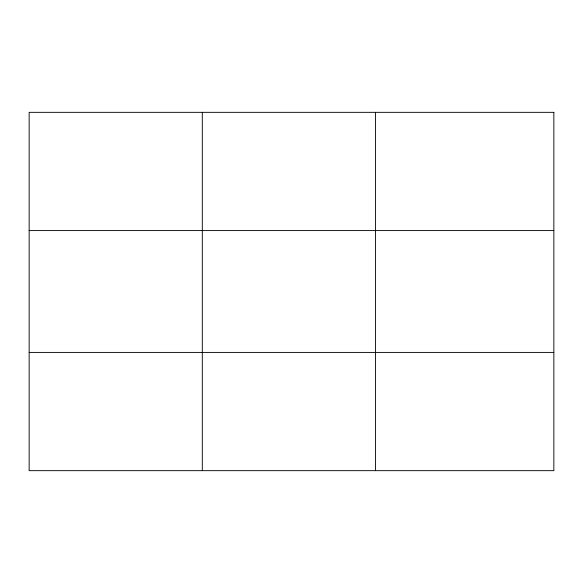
<?xml version="1.0" encoding="UTF-8"?>
<svg xmlns="http://www.w3.org/2000/svg" width="583" height="583" viewBox="0 0 583 583"><rect width="100%" height="100%" fill="white"/><g stroke="black" fill="none" stroke-linecap="round" stroke-linejoin="round"><path stroke-width="0.87" d="M375.452 112.337L375.452 470.663M29.15 230.584L553.85 230.584M29.15 352.416L553.85 352.416M202.301 112.337L202.301 470.663M553.85 112.337L553.85 470.663L29.15 470.663L29.15 112.337L553.85 112.337"/></g></svg>
